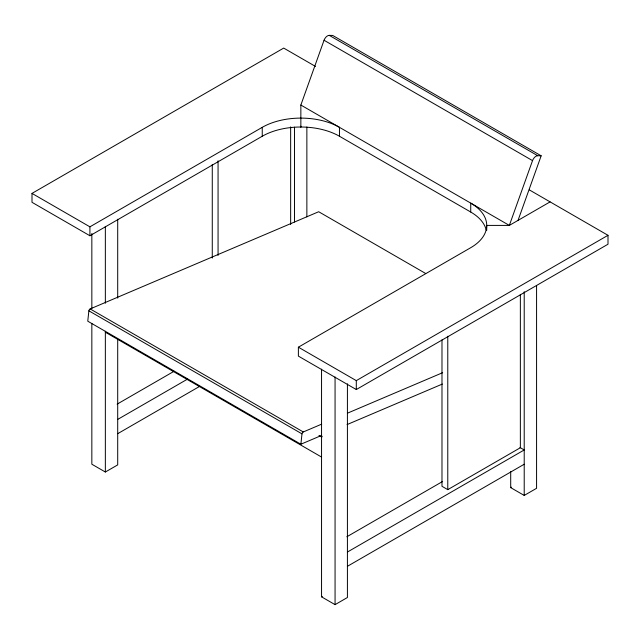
<?xml version="1.0" encoding="UTF-8"?>
<svg xmlns="http://www.w3.org/2000/svg" width="640" height="640" viewBox="0 0 640 640"><rect width="100%" height="100%" fill="white"/><g stroke="black" fill="none" stroke-linecap="round" stroke-linejoin="round"><path stroke-width="0.96" d="M300.856 126.2L300.856 127.016L300.856 105.04L324.048 40.256A5.456 3.152 -60 0 1 329.256 35.36L332.68 35.44L541.16 155.808L518.04 220.376M425.68 273.504L318.688 211.736L90.176 308.928A1.64 0.944 -60 0 0 88.88 310.824L87.768 321.192L300.88 444.232L321.712 435.368M300.88 444.232L301.992 433.864A1.64 0.944 -60 0 1 303.288 431.96L321.68 424.144M541.16 155.808L537.736 155.72A5.456 3.152 -60 0 0 532.528 160.624L509.336 225.408L486.72 225.408L486.72 230.36M486.224 230.08A54.6 31.52 0 0 0 470.728 212.032L339.464 136.248A54.6 31.52 0 0 0 262.248 136.248L89.912 235.752L32 202.312L32 193.4L283.704 48.08L315.552 66.464M32 193.4L89.912 226.832L262.248 127.336A54.6 31.52 0 0 1 339.464 127.336L339.464 136.248M117.128 404.144L174.056 371.28M117.704 419.416L187.568 379.088M117.704 433.68L199.64 386.376M529.328 189.888L608 235.312L608 244.224L356.296 389.544L298.384 356.112L298.384 347.192L470.728 247.696A54.6 31.52 0 0 0 470.728 203.12L470.728 212.032M550.088 201.88L509.336 225.408L300.856 105.04M91.84 323.416L91.84 464.216L105.352 472.016L117.704 464.888L117.704 339.064M298.384 347.192L356.296 380.632L608 235.312M346.84 536.768L442.576 481.496M441.984 339.888L441.984 486.296L447.776 489.64L520.36 447.736L520.36 294.352M347.416 552.04L524.216 449.96L520 447.528M347.416 566.304L524.216 464.232M321.552 369.168L321.552 596.84L322.32 596.392M510.704 471.656L510.704 487.632L511.48 487.184M321.552 596.84L335.064 604.64L347.416 597.512L347.416 383.816M510.704 487.632L524.216 495.432L536.576 488.304L536.576 285.592M347.424 413.192L442.664 372.68M347.072 424.584L442.32 384.072M322.32 436.656L321.552 436.984L318.96 435.488M329.256 35.36L537.736 155.72M324.048 40.256L532.528 160.624M90.176 308.928L303.288 431.96M88.88 310.824L301.992 433.864M105.352 332.224L321.552 457.048M524.216 291.72L524.216 495.432M447.776 336.256L447.776 489.64M356.296 380.632L356.296 389.544M335.064 376.968L335.064 604.64M306.864 127.008L306.864 216.88M294.512 127.144L294.512 222.016M290.648 126.872L290.648 224.48M262.248 127.336L262.248 136.248M218.064 160.808L218.064 255.424M212.272 164.44L212.272 258.056M117.704 219.24L117.704 298.128M105.352 226.368L105.352 303.256M105.352 331.216L105.352 472.016M91.84 233.544L91.84 308.44M89.912 226.832L89.912 235.752"/></g></svg>
